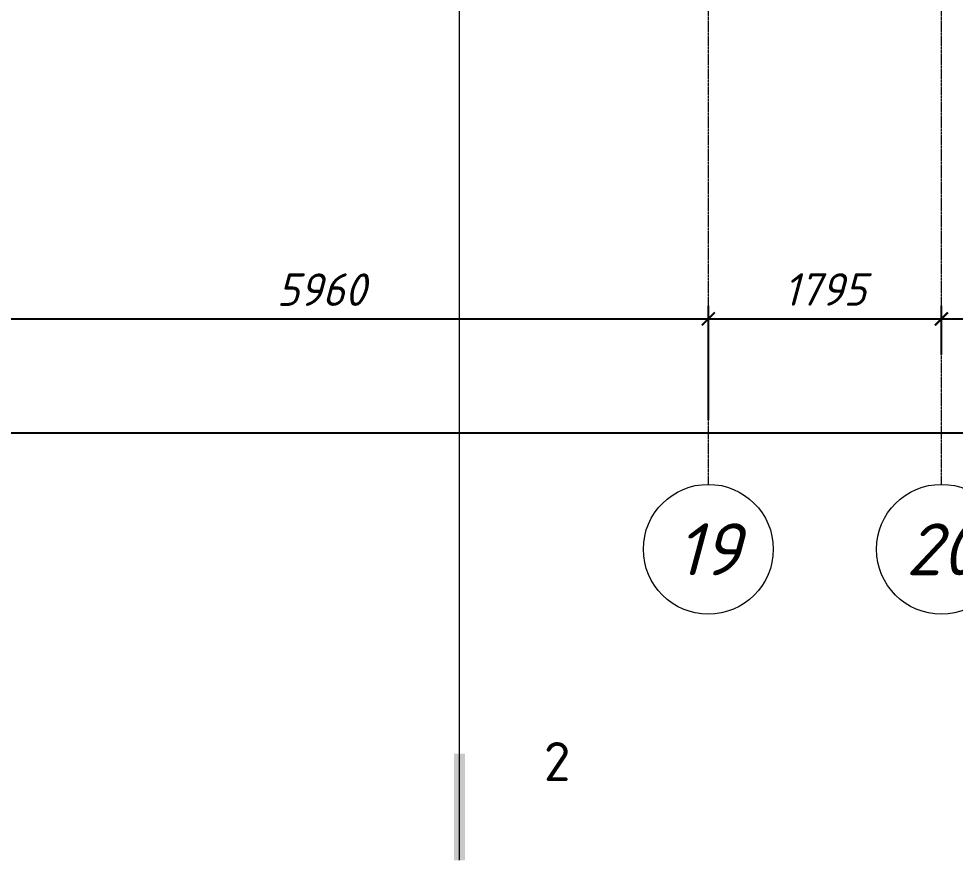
# Model space of a CAD drawing. Header units: millimetres. Extents: x -10178924 to 11692288, y -947381 to 58396.
# Drawn here: x 870477 to 877688, y -929385 to -922906 of the extents above; entities that cross this region are included whole.
import ezdxf
from ezdxf.enums import TextEntityAlignment as Align

# ---------------------------------------------------------------- set-up
doc = ezdxf.new("R2010")
doc.units = ezdxf.units.MM
doc.linetypes.add('осевая', pattern=[50.8, 31.75, -6.35, 6.35, -6.35])
for name, color, linetype, lineweight in [('PDF _Разрезы', 7, 'Continuous', 9), ('PDF _Текст', 7, 'Continuous', 5), ('Размеры осевые', 153, 'Continuous', 9)]:
    doc.layers.add(name, color=color, linetype=linetype, lineweight=lineweight)
doc.styles.add('PDF ISOCPEUR', font='isocpeur.ttf')
doc.styles.add('PDF ISOCPEUR Italic', font='isocpeui.ttf')
doc.styles.add('Текст_М100', font='GOST_Common Italic.ttf', dxfattribs={"height": 250})
doc.dimstyles.new('Размеры_М100', dxfattribs={"dimtxt": 250, "dimasz": 100, "dimexe": 100, "dimexo": 100, "dimgap": 100, "dimtad": 1, "dimrnd": 5, "dimtxsty": 'Текст_М100', "dimblk": 'ARCHTICK', "dimcen": 250, "dimdle": 100, "dimadec": 0, "dimazin": 2, "dimtfac": 1, "dimtmove": 1, "dimatfit": 3, "dimfxl": 1, "dimarcsym": 0})

# ---------------------------------------------------------------- blocks, each defined once
blk = doc.blocks.new('_ArchTick')
at = {"color": 0, "linetype": 'ByBlock', "const_width": 0.15}
blk.add_lwpolyline([(-0.5, -0.5), (0.5, 0.5)], dxfattribs=at)
blk = doc.blocks.new('*D2477')
at = {"layer": 'Defpoints', "color": 0, "ltscale": 100, "transparency": 16777216}
for p in [(42005.1, -50926.2), (36044.8, -51804.1), (42005.1, -51804.1)]:
    blk.add_point(p, dxfattribs=at)
at = {"layer": 'Размеры осевые', "color": 0, "lineweight": -2, "ltscale": 100, "transparency": 16777216}
for p, q in [((36044.8, -51704.1), (36044.8, -50826.2)), ((42005.1, -51704.1), (42005.1, -50826.2)), ((35944.8, -50926.2), (42105.1, -50926.2))]:
    blk.add_line(p, q, dxfattribs=at)
at = {"layer": 'Размеры осевые', "color": 0, "lineweight": -2, "ltscale": 100, "transparency": 16777216, "xscale": 100, "yscale": 100, "zscale": 100, "rotation": 180}
blk.add_blockref('_ArchTick', (36044.8, -50926.2), dxfattribs=at)
at = {"layer": 'Размеры осевые', "color": 0, "lineweight": -2, "ltscale": 100, "transparency": 16777216, "xscale": 100, "yscale": 100, "zscale": 100}
blk.add_blockref('_ArchTick', (42005.1, -50926.2), dxfattribs=at)
at = {"layer": 'Размеры осевые', "color": 0, "ltscale": 100, "transparency": 16777216, "insert": (39024.9, -50701.2), "char_height": 250, "attachment_point": 5, "style": 'Текст_М100'}
blk.add_mtext('5960', dxfattribs=at)
blk = doc.blocks.new('*D2478')
at = {"layer": 'Defpoints', "color": 0, "ltscale": 100, "transparency": 16777216}
for p in [(43800, -50926.2), (43800, -51300), (42005.1, -51804.1)]:
    blk.add_point(p, dxfattribs=at)
at = {"layer": 'Размеры осевые', "color": 0, "lineweight": -2, "ltscale": 100, "transparency": 16777216}
for p, q in [((42005.1, -51704.1), (42005.1, -50826.2)), ((43800, -51200), (43800, -50826.2)), ((41905.1, -50926.2), (43900, -50926.2))]:
    blk.add_line(p, q, dxfattribs=at)
at = {"layer": 'Размеры осевые', "color": 0, "lineweight": -2, "ltscale": 100, "transparency": 16777216, "xscale": 100, "yscale": 100, "zscale": 100, "rotation": 180}
blk.add_blockref('_ArchTick', (42005.1, -50926.2), dxfattribs=at)
at = {"layer": 'Размеры осевые', "color": 0, "lineweight": -2, "ltscale": 100, "transparency": 16777216, "xscale": 100, "yscale": 100, "zscale": 100}
blk.add_blockref('_ArchTick', (43800, -50926.2), dxfattribs=at)
at = {"layer": 'Размеры осевые', "color": 0, "ltscale": 100, "transparency": 16777216, "insert": (42902.5, -50699.6), "char_height": 250, "attachment_point": 5, "style": 'Текст_М100'}
blk.add_mtext('1795', dxfattribs=at)
blk = doc.blocks.new('*D2479')
at = {"layer": 'Defpoints', "color": 0, "ltscale": 100, "transparency": 16777216}
for p in [(61000, -50926.2), (43800, -51300), (61000, -51300)]:
    blk.add_point(p, dxfattribs=at)
at = {"layer": 'Размеры осевые', "color": 0, "lineweight": -2, "ltscale": 100, "transparency": 16777216}
for p, q in [((43800, -51200), (43800, -50826.2)), ((61000, -51200), (61000, -50826.2)), ((43700, -50926.2), (61100, -50926.2))]:
    blk.add_line(p, q, dxfattribs=at)
at = {"layer": 'Размеры осевые', "color": 0, "lineweight": -2, "ltscale": 100, "transparency": 16777216, "xscale": 100, "yscale": 100, "zscale": 100, "rotation": 180}
blk.add_blockref('_ArchTick', (43800, -50926.2), dxfattribs=at)
at = {"layer": 'Размеры осевые', "color": 0, "lineweight": -2, "ltscale": 100, "transparency": 16777216, "xscale": 100, "yscale": 100, "zscale": 100}
blk.add_blockref('_ArchTick', (61000, -50926.2), dxfattribs=at)
at = {"layer": 'Размеры осевые', "color": 0, "ltscale": 100, "transparency": 16777216, "insert": (52400, -50699.6), "char_height": 250, "attachment_point": 5, "style": 'Текст_М100'}
blk.add_mtext('17200', dxfattribs=at)
blk = doc.blocks.new('*D2480')
at = {"layer": 'Defpoints', "color": 0, "ltscale": 100, "transparency": 16777216}
for p in [(61000, -51804.1), (-7000, -52200), (61000, -52200)]:
    blk.add_point(p, dxfattribs=at)
at = {"layer": 'Размеры осевые', "color": 0, "lineweight": -2, "ltscale": 100, "transparency": 16777216}
for p, q in [((-7000, -52100), (-7000, -51704.1)), ((61000, -52100), (61000, -51704.1)), ((-7100, -51804.1), (61100, -51804.1))]:
    blk.add_line(p, q, dxfattribs=at)
at = {"layer": 'Размеры осевые', "color": 0, "lineweight": -2, "ltscale": 100, "transparency": 16777216, "xscale": 100, "yscale": 100, "zscale": 100, "rotation": 180}
blk.add_blockref('_ArchTick', (-7000, -51804.1), dxfattribs=at)
at = {"layer": 'Размеры осевые', "color": 0, "lineweight": -2, "ltscale": 100, "transparency": 16777216, "xscale": 100, "yscale": 100, "zscale": 100}
blk.add_blockref('_ArchTick', (61000, -51804.1), dxfattribs=at)
at = {"layer": 'Размеры осевые', "color": 0, "ltscale": 100, "transparency": 16777216, "insert": (27000, -51579.1), "char_height": 250, "attachment_point": 5, "style": 'Текст_М100'}
blk.add_mtext('68000', dxfattribs=at)
blk = doc.blocks.new('A$Cad086cf1')
at = {"layer": 'PDF _Разрезы', "color": 251, "lineweight": 9, "true_color": 0x636466, "transparency": 33554687}
blk.add_lwpolyline([(40088.626, -55093.893), (40088.626, -18979.099), (38666.217, -18979.099), (38666.217, 1500.428)], dxfattribs=at)
at = {"layer": 'PDF _Разрезы', "color": 251, "true_color": 0x636466, "transparency": 33554687}
for points in [[(40046.293, -54272.621), (40046.293, -55093.893), (40130.96, -54272.621)], [(40046.293, -55093.893), (40130.96, -54272.621), (40130.96, -55093.893)]]:
    blk.add_solid(points, dxfattribs=at)
at = {"layer": 'Размеры осевые', "color": 251, "linetype": 'осевая', "ltscale": 0.5, "true_color": 0x636466, "transparency": 33554687}
for p, q in [((42005.07, -52200), (42005.07, -40100)), ((43800, -52200), (43800, -40100))]:
    blk.add_line(p, q, dxfattribs=at)
at = {"layer": 'Размеры осевые', "color": 251, "ltscale": 100, "true_color": 0x636466, "transparency": 33554687}
for centre in [(42005.07, -52700), (43800, -52700)]:
    blk.add_circle(centre, 500, dxfattribs=at)
at = {"layer": 'PDF _Текст', "color": 251, "true_color": 0x636466, "transparency": 33554687, "insert": (40738.463, -54483.933), "char_height": 300, "attachment_point": 7, "style": 'PDF ISOCPEUR'}
blk.add_mtext('2', dxfattribs=at)
at = {"layer": 'Размеры осевые', "color": 251, "ltscale": 100, "true_color": 0x636466, "transparency": 33554687, "style": 'PDF ISOCPEUR Italic'}
for s, p in [('19', (42005.07, -52700)), ('20', (43800, -52700))]:
    blk.add_text(s, height=400, dxfattribs=at).set_placement(p, align=Align.MIDDLE_CENTER)
at = {"layer": 'Размеры осевые', "color": 251, "ltscale": 100, "true_color": 0x636466, "transparency": 33554687}
for base, p1, p2, picture, middle in [((42005.07, -50926.23), (36044.826, -51804.076), (42005.07, -51804.076), '*D2477', (39024.948, -50701.23)), ((43800, -50926.23), (42005.07, -51804.076), (43800, -51300), '*D2478', (42902.535, -50699.62)), ((61000, -50926.23), (43800, -51300), (61000, -51300), '*D2479', (52400, -50699.62)), ((61000, -51804.076), (-7000, -52200), (61000, -52200), '*D2480', (27000, -51579.076))]:
    dim = blk.add_linear_dim(base=base, p1=p1, p2=p2, dimstyle='Размеры_М100', dxfattribs=at)
    dim.commit()
    dim.dimension.update_dxf_attribs({"geometry": picture, "text_midpoint": middle})

msp = doc.modelspace()

# ---------------------------------------------------------------- block references
msp.add_blockref('A$Cad086cf1', (833781.5, -874290.7))

doc.saveas('drawing.dxf')
